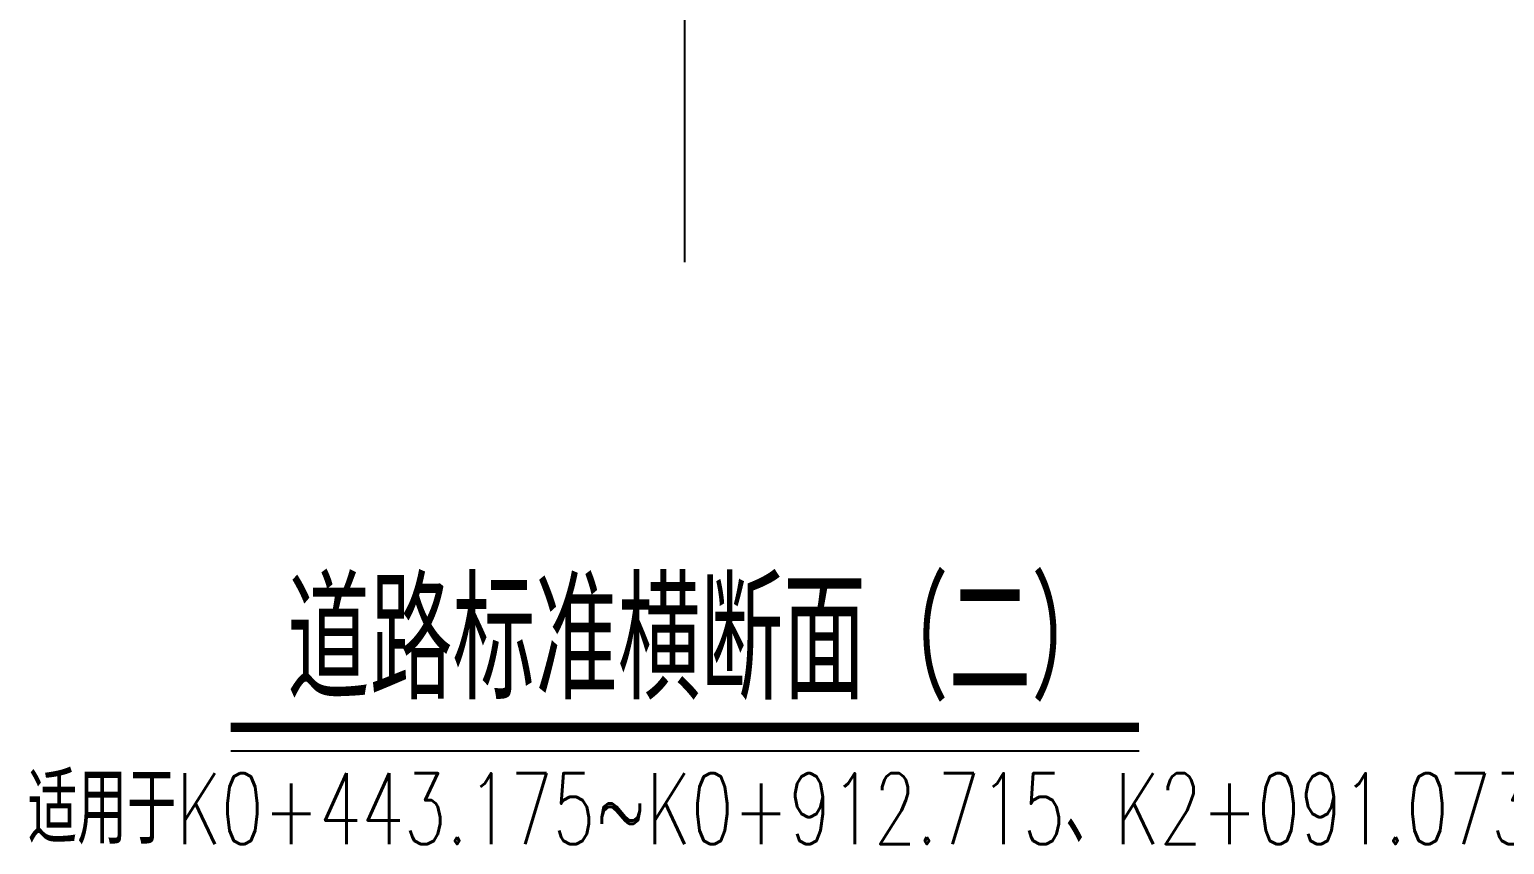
# Model space of a CAD drawing. Extents: x -1568 to -728, y -1287 to -990.
# Drawn here: x -1381 to -1318.6, y -1136 to -1101.5 of the extents above; entities that cross this region are included whole.
import ezdxf

# ---------------------------------------------------------------- set-up
doc = ezdxf.new("R2010")
doc.units = 0
doc.header["$LTSCALE"] = 5
doc.linetypes.add('DASHDOT', pattern=[25.4, 12.7, -6.35, 0, -6.35])
doc.linetypes.add('HIDDEN', pattern=[9.525, 6.35, -3.175])
doc.layers.get('0').update_dxf_attribs({"linetype": 'CONTINUOUS'})
doc.layers.add('2', color=2, linetype='HIDDEN')
doc.layers.add('文字', color=7, linetype='CONTINUOUS')
doc.styles.get("Standard").update_dxf_attribs({"font": 'simplex1.shx', "width": 0.7, "bigfont": 'hztxt.shx'})

msp = doc.modelspace()

# ---------------------------------------------------------------- linework, layer by layer
msp.add_line((-1372.49478, -1132.0543), (-1334.04301, -1132.0543))
at = {"const_width": 0.4}
msp.add_lwpolyline([(-1372.49478, -1131.0543), (-1334.04301, -1131.0543)], dxfattribs=at)
at = {"layer": '2', "linetype": 'DASHDOT', "ltscale": 2}
msp.add_line((-1353.2689, -1111.36302), (-1353.2689, -1063.4071), dxfattribs=at)

# ---------------------------------------------------------------- texts
at = {"layer": '文字', "width": 0.7}
for s, height, p in [('道路标准横断面（二）', 5, (-1370.10734, -1129.87924)), ('适用于K0+443.175~K0+912.715、K2+091.073~终点路段', 3, (-1381.09297, -1136.00011))]:
    msp.add_text(s, height=height, dxfattribs=at).set_placement(p)

doc.saveas('drawing.dxf')
